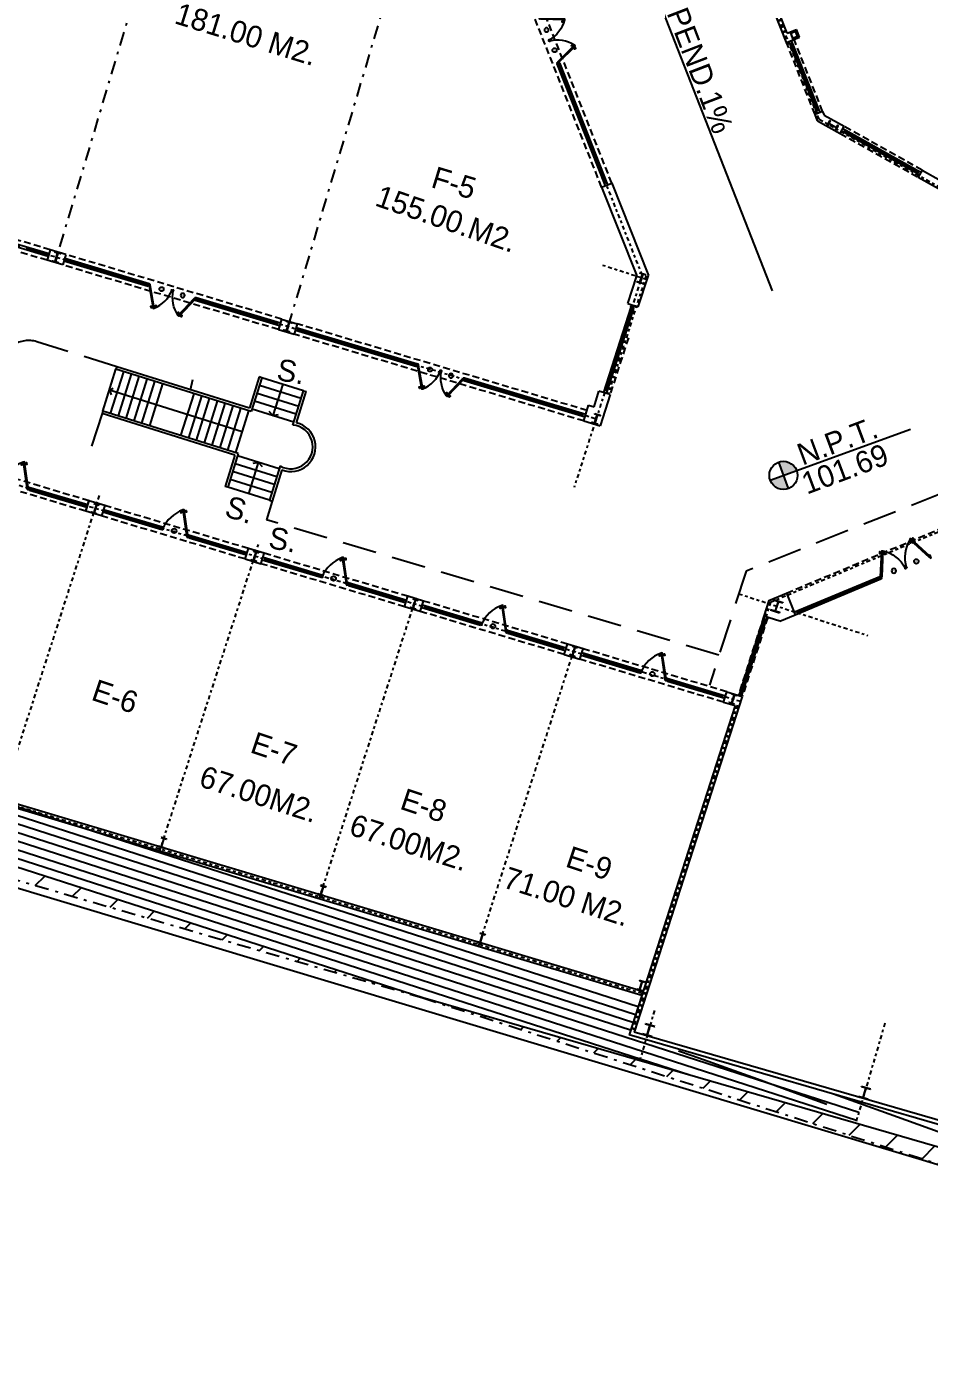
# Model space of a CAD drawing. Header units: millimetres. Extents: x 99 to 472, y 49 to 338.
# Drawn here: x 304.44 to 337.52, y 103.58 to 152.29 of the extents above; entities that cross this region are included whole.
import ezdxf
from ezdxf.enums import TextEntityAlignment as Align

# ---------------------------------------------------------------- set-up
doc = ezdxf.new("R2010")
doc.units = ezdxf.units.MM
for name, pattern in [('DASHDOT', [1, 0.5, -0.25, 0, -0.25]), ('HIDDEN', [0.375, 0.25, -0.125]), ('SOLID', [0])]:
    doc.linetypes.add(name, pattern=pattern)
for name, color, linetype in [('AUX2', 6, 'Continuous'), ('BANQUETA', 4, 'Continuous'), ('CALLES', 4, 'Continuous'), ('EJE', 8, 'DASHDOT'), ('EJES', 1, 'DASHDOT'), ('LOCALES', 5, 'Continuous'), ('MURO', 5, 'Continuous'), ('NIVELES', 32, 'Continuous'), ('PENDIENTES', 8, 'Continuous'), ('PO08119DOC', 3, 'Continuous'), ('POL08119FI', 5, 'Continuous'), ('POLIG', 41, 'Continuous'), ('PUERTA', 4, 'Continuous'), ('PUNTOS_CON', 10, 'SOLID'), ('RAMPA', 8, 'Continuous'), ('TEXTOS_Y_COTAS', 7, 'Continuous')]:
    doc.layers.add(name, color=color, linetype=linetype)
doc.styles.add('H1', font='hand.shx', dxfattribs={"height": 0.15})

# ---------------------------------------------------------------- blocks, each defined once
blk = doc.blocks.new('PUERTA90')
for p, q in [((0.037, 0.455), (0.011, 0.509)), ((0.049, 0.499), (0.067, 0.507)), ((0.087, 0.583), (0.051, 0.566)), ((0.053, 0.49), (0.071, 0.498)), ((0.14, 0.541), (0.121, 0.533)), ((0.144, 0.532), (0.126, 0.524)), ((0.182, 0.522), (0.156, 0.577)), ((0.434, -0.16), (0.397, -0.177)), ((0.45, -0.197), (0.397, -0.177)), ((0.414, -0.213), (0.434, -0.16))]:
    blk.add_line(p, q)
blk.add_lwpolyline([(0.051, 0.566, 0.210556), (-0.41, -0.237), (-0.395, -0.237), (-0.395, -0.252), (-0.41, -0.252)], format="xyb")
for points in [[(0.002, 0.505), (0.011, 0.509), (0.047, 0.503), (0.055, 0.485), (0.037, 0.455), (0.027, 0.45)], [(0.45, -0.197), (0.087, 0.583), (0.051, 0.566), (0.414, -0.213)], [(0.182, 0.522), (0.146, 0.528), (0.137, 0.546), (0.156, 0.577), (0.165, 0.581), (0.191, 0.526)]]:
    blk.add_lwpolyline(points, close=True)
for points in [[(0.051, 0.566), (0.104, 0.547), (0.068, 0.53), (0.087, 0.583)], [(0.087, 0.489), (0.073, 0.494), (0.065, 0.512), (0.07, 0.525)], [(0.123, 0.506), (0.128, 0.519), (0.119, 0.537), (0.106, 0.542)], [(0.45, -0.252), (0.435, -0.252), (0.435, -0.237), (0.45, -0.237)]]:
    blk.add_lwpolyline(points)
at = {"linetype": 'Continuous'}
for points in [[(-0.43, -0.262), (-0.43, -0.172), (-0.41, -0.172), (-0.41, -0.262)], [(0.47, -0.262), (0.47, -0.172), (0.45, -0.172), (0.45, -0.262)]]:
    blk.add_lwpolyline(points, close=True, dxfattribs=at)
at = {"layer": 'TEXTOS_Y_COTAS'}
blk.add_circle((-0.028, -0.182), 0.0765, dxfattribs=at)
at = {"layer": 'TEXTOS_Y_COTAS', "insert": (-0.083, -0.163), "char_height": 0.03, "width": 0.1975, "attachment_point": 1}
blk.add_mtext('\\fGraphite Light ATT|b0|i0|c162|p66;0.90', dxfattribs=at)

msp = doc.modelspace()

# ---------------------------------------------------------------- hatches: boundary and pattern name
at = {"layer": 'NIVELES'}
for points in [[(331.99828, 136.33544), (332.17423, 135.85037), (332.6593, 136.02632, 0.15795149), (332.46396, 136.27734, 0.24052554)], [(331.68916, 135.67442, 0.41421356), (332.35017, 135.3653), (332.17423, 135.85037)]]:
    msp.add_hatch(color=256, dxfattribs=at).paths.add_polyline_path(points)
at = {"layer": 'POLIG', "linetype": 'Continuous'}
h = msp.add_hatch(dxfattribs=at)
h.set_pattern_fill('ANSI31', color=256, scale=10, style=0)
h.set_pattern_definition([(45, (-501332.533, -3596353.2181), (-0.8838834765, 0.8838834765), [])])
h.paths.add_polyline_path([(318.96686, 116.71242), (359.73808, 103.58234), (360.42386, 104.69702)])

# ---------------------------------------------------------------- linework, layer by layer
at = {"color": 8, "linetype": 'DASHDOT', "ltscale": 0.3}
for p, q in [((333.48215, 148.8913), (328.43086, 161.65502)), ((333.48215, 148.8913), (338.13168, 146.28558)), ((327.00444, 143.17962), (325.69908, 146.47802)), ((306.34186, 143.59232, 169.76251), (305.24917, 143.91927, 167.6575)), ((327.17614, 143.01684), (325.49553, 143.55807)), ((327.00444, 143.17962), (324.50223, 135.40982)), ((327.14488, 143.16443), (325.74878, 138.82929)), ((325.27696, 137.92465), (313.72721, 141.3805)), ((330.60847, 127.56343, 221.14977), (300.83048, 136.47345, 163.78385)), ((303.47935, 123.83368), (307.13737, 135.19247)), ((332.3131, 131.46801), (341.04737, 135.12291)), ((327.00227, 116.87355, 220.42902), (272.85724, 133.07455, 116.12113)), ((309.32078, 122.08583), (312.9399, 133.32381)), ((330.5207, 131.51559), (335.26535, 129.98761)), ((315.16222, 120.33799), (318.74242, 131.45515)), ((331.70015, 131.21152), (330.59393, 127.77654)), ((331.70015, 131.21152), (332.3131, 131.46801)), ((321.00366, 118.59014), (324.54495, 129.58649)), ((330.48399, 127.43515), (326.63442, 115.48154)), ((327.44782, 116.25388), (326.93019, 114.48357)), ((335.8918, 115.7815), (334.83635, 112.17185))]:
    msp.add_line(p, q, dxfattribs=at)
at = {"color": 9, "linetype": 'HIDDEN'}
for p, q in [((325.51311, 146.40442), (321.10565, 157.54131)), ((325.88505, 146.55161), (321.47758, 157.6885)), ((333.33183, 149.06732), (332.2861, 151.70971)), ((333.61078, 149.17771), (332.56504, 151.82011)), ((337.26028, 147.03186), (334.40143, 148.63404)), ((334.25476, 148.37234), (337.11362, 146.77016)), ((305.3065, 144.11088, 167.6575), (297.40273, 146.47581, 152.43125)), ((305.19184, 143.72767, 167.6575), (297.28807, 146.09259, 152.43125)), ((313.7851, 141.57396, 183.99111), (305.88132, 143.93888, 168.76486)), ((313.67043, 141.19075, 183.99111), (305.76666, 143.55567, 168.76486)), ((324.97708, 138.22515, 205.55196), (314.35992, 141.40196, 185.09848)), ((324.86242, 137.84194, 205.55196), (314.24525, 141.01875, 185.09848)), ((326.49129, 140.89025, 206.68915), (325.82065, 138.80779, 206.68915)), ((306.73317, 134.91603, 175.04466), (301.46675, 136.49183, 164.89914)), ((306.61053, 134.53521, 175.04466), (301.3441, 136.111, 164.89914)), ((332.28415, 131.5372), (340.49358, 134.97248)), ((312.57461, 133.16819, 186.29792), (307.30812, 134.744, 176.15227)), ((312.45196, 132.78736, 186.28255), (307.18547, 134.36318, 176.1369)), ((318.41604, 131.42035, 197.55117), (313.14955, 132.99616, 187.40552)), ((318.2934, 131.03952, 197.5358), (313.02691, 132.61533, 187.39015)), ((324.25748, 129.6725, 208.80443), (318.99099, 131.24831, 198.65878)), ((324.13484, 129.29168, 208.78906), (318.86834, 130.86749, 198.64341)), ((331.45542, 130.69626), (330.52207, 127.79804)), ((331.59915, 130.65325), (330.6658, 127.75504)), ((329.97627, 127.54383, 220.04231), (324.70978, 129.11964, 209.89666)), ((330.09891, 127.92466, 220.05768), (324.83242, 129.50047, 209.91203))]:
    msp.add_line(p, q, dxfattribs=at)
at = {"color": 5, "linetype": 'Continuous', "ltscale": 0.3}
for p, q in [((332.2861, 151.70971), (331.20864, 154.43225)), ((332.314, 152.04683), (331.45851, 154.20849)), ((332.314, 152.04683), (332.65327, 152.1811)), ((332.76484, 151.89918), (332.65327, 152.1811)), ((332.2861, 151.70971), (332.76484, 151.89918)), ((333.61078, 149.17771), (333.33183, 149.06732)), ((333.42223, 148.83891), (333.33183, 149.06732)), ((333.61078, 149.17771), (333.66193, 149.04848)), ((333.66193, 149.04848), (334.40143, 148.63404)), ((333.42223, 148.83891), (334.25476, 148.37234)), ((334.25476, 148.37234), (334.40143, 148.63404)), ((337.26028, 147.03186), (337.11362, 146.77016)), ((337.11362, 146.77016), (338.16044, 146.18349)), ((337.26028, 147.03186), (337.95816, 146.64075)), ((325.51311, 146.40442), (326.79981, 143.15316)), ((325.88505, 146.55161), (327.22451, 143.16703)), ((326.47592, 142.14741), (326.79981, 143.15316)), ((326.85666, 142.0248), (327.22451, 143.16703)), ((326.47592, 142.14741), (326.85666, 142.0248)), ((325.23791, 138.35573), (325.40994, 138.93068)), ((325.82065, 138.80779, 206.73526), (325.40994, 138.93068, 205.94405)), ((325.82065, 138.80779, 206.73526), (325.45272, 137.66531, 206.68915)), ((324.86242, 137.84194), (325.03438, 138.41663)), ((325.03438, 138.41663), (325.23791, 138.35573)), ((324.86242, 137.84194, 205.55196), (325.45272, 137.66531, 206.68915)), ((306.61053, 134.53521), (306.72522, 134.9185)), ((306.61053, 134.53521), (306.72522, 134.9185)), ((306.61053, 134.53521), (306.73317, 134.91603)), ((307.30812, 134.744), (306.72519, 134.91842)), ((307.18547, 134.36318), (306.61053, 134.53521)), ((307.30812, 134.744, 176.15227), (307.18547, 134.36318, 176.1369)), ((326.98077, 116.8017, 220.42902), (272.78835, 133.01688, 116.02984)), ((327.02377, 116.94541, 220.42902), (272.87874, 133.1464, 116.12113)), ((312.45196, 132.78736), (312.57461, 133.16819)), ((313.14955, 132.99616, 187.40552), (312.57461, 133.16819, 186.29792)), ((313.02311, 132.60352), (313.14572, 132.98427)), ((312.45196, 132.78736, 186.28255), (313.02691, 132.61533, 187.39015)), ((331.63934, 131.26738), (332.28415, 131.5372)), ((332.28415, 131.5372), (332.59935, 130.74405)), ((318.2934, 131.03952), (318.41604, 131.42035)), ((318.86834, 130.86749, 198.64341), (318.2934, 131.03952)), ((318.99099, 131.24831, 198.65878), (318.41604, 131.42035)), ((318.86834, 130.86749), (318.99099, 131.24831)), ((331.63934, 131.26738), (331.45542, 130.69626)), ((332.03732, 130.50886), (331.45542, 130.69626)), ((332.03732, 130.50886), (332.59935, 130.74405)), ((324.13484, 129.29168), (324.25748, 129.6725)), ((324.83242, 129.50047), (324.25748, 129.6725)), ((324.13484, 129.29168, 208.78906), (324.70978, 129.11964)), ((324.70978, 129.11964), (324.83242, 129.50047)), ((330.6658, 127.75504), (326.70581, 115.45855)), ((329.97627, 127.54383), (330.09891, 127.92466)), ((330.09891, 127.92466, 220.05768), (330.6658, 127.75504)), ((330.39942, 127.41722), (326.51567, 115.35748)), ((329.97627, 127.54383, 220.04231), (330.39942, 127.41722))]:
    msp.add_line(p, q, dxfattribs=at)
at = {"color": 32}
for p, q in [((331.68916, 135.67442), (336.82538, 137.53746)), ((331.99828, 136.33544), (332.35017, 135.3653))]:
    msp.add_line(p, q, dxfattribs=at)
at = {"color": 4, "linetype": 'Continuous', "ltscale": 0.3}
for p, q in [((304.52955, 135.42411), (306.68365, 134.77957)), ((304.54879, 135.31395), (304.57746, 135.40977)), ((304.54879, 135.31395), (306.65497, 134.68375)), ((304.55452, 135.33311), (305.5597, 135.03235)), ((304.56312, 135.36186), (305.56831, 135.0611)), ((304.57172, 135.39061), (305.57691, 135.08984)), ((305.60761, 135.01801), (306.56489, 134.73158)), ((305.61622, 135.04676), (306.57349, 134.76033)), ((305.62482, 135.07551), (306.58209, 134.78908)), ((306.55915, 134.71242), (306.58782, 134.80824)), ((307.23299, 134.51071), (309.392, 133.8647)), ((307.26365, 134.60594), (309.42067, 133.96052)), ((307.3337, 134.48058), (307.36237, 134.5764)), ((307.33943, 134.49974), (308.29671, 134.21331)), ((308.30532, 134.24205), (307.34803, 134.52849)), ((307.35663, 134.55723), (308.31392, 134.2708)), ((308.34463, 134.19897), (309.34982, 133.8982)), ((309.35842, 133.92695), (308.35323, 134.22772)), ((308.36183, 134.25647), (309.36702, 133.9557)), ((309.34409, 133.87904), (309.37276, 133.97486)), ((309.392, 133.8647), (309.42067, 133.96052)), ((310.37891, 133.67381), (312.53014, 133.03012)), ((310.39815, 133.56365), (310.42682, 133.65947)), ((310.39815, 133.56365), (312.49948, 132.9349)), ((310.40389, 133.58281), (311.40908, 133.28204)), ((310.41249, 133.61156), (311.41768, 133.31079)), ((310.42109, 133.6403), (311.42628, 133.33954)), ((311.40335, 133.26288), (311.43202, 133.3587)), ((311.47993, 133.34436), (311.45126, 133.24854)), ((311.45699, 133.2677), (312.41427, 132.98127)), ((311.46559, 133.29645), (312.42288, 133.01002)), ((311.4742, 133.3252), (312.43148, 133.03877)), ((312.40854, 132.96211), (312.43721, 133.05793)), ((313.07931, 132.7614), (315.23343, 132.11686)), ((313.10798, 132.85723), (315.26211, 132.21268)), ((313.16961, 132.73223, 187.39015), (313.20027, 132.82742, 187.39015)), ((313.17638, 132.75324), (315.19126, 132.15036)), ((315.19986, 132.1791), (313.18558, 132.78181)), ((313.19478, 132.81038), (315.20846, 132.20785)), ((315.18552, 132.13119), (315.21419, 132.22702)), ((315.23343, 132.11686), (315.26211, 132.21268)), ((316.22035, 131.92596), (318.37447, 131.28141)), ((316.23959, 131.8158), (316.26826, 131.91163)), ((316.23959, 131.8158), (318.3458, 131.18559)), ((316.24532, 131.83497), (317.25052, 131.5342)), ((316.25392, 131.86371), (317.25912, 131.56294)), ((316.26252, 131.89246), (317.26772, 131.59169)), ((317.29843, 131.51986), (318.25571, 131.23343)), ((317.30703, 131.54861), (318.26431, 131.26217)), ((317.31563, 131.57736), (318.27291, 131.29092)), ((318.24998, 131.21426), (318.27865, 131.31009)), ((318.94942, 131.10938), (321.10354, 130.46484)), ((319.01657, 130.98489), (319.04524, 131.08071)), ((319.98819, 130.74637), (319.0309, 131.0328)), ((319.03951, 131.06155), (319.99679, 130.77511)), ((318.92074, 131.01356), (321.07487, 130.36901)), ((319.0223, 131.00405), (319.97958, 130.71762)), ((320.0275, 130.70328), (321.03269, 130.40251)), ((321.04129, 130.43126), (320.0361, 130.73203)), ((320.0447, 130.76078), (321.04989, 130.46001)), ((321.02696, 130.38335), (321.05563, 130.47917)), ((321.07487, 130.36901), (321.10354, 130.46484)), ((322.06178, 130.17812), (324.21301, 129.53444)), ((322.08102, 130.06796), (322.10969, 130.16378)), ((322.08102, 130.06796), (324.18235, 129.43921)), ((322.08676, 130.08712), (323.09195, 129.78635)), ((322.09536, 130.11587), (323.10055, 129.8151)), ((322.10396, 130.14462), (323.10915, 129.84385)), ((323.13986, 129.77202), (324.09715, 129.48558)), ((323.14846, 129.80076), (324.10575, 129.51433)), ((323.15707, 129.82951), (324.11435, 129.54308)), ((324.09141, 129.46642), (324.12008, 129.56224)), ((324.76221, 129.26925), (326.91497, 128.62046)), ((324.79107, 129.36501), (326.94383, 128.71622)), ((324.85798, 129.24039), (324.88684, 129.33615)), ((324.86375, 129.25954), (325.82042, 128.97122)), ((325.82908, 128.99995), (324.87241, 129.28827)), ((324.88106, 129.317), (325.83774, 129.02868)), ((325.86831, 128.95679), (326.87286, 128.65404)), ((326.88152, 128.68277), (325.87696, 128.98552)), ((325.88562, 129.01425), (326.89018, 128.7115)), ((326.86709, 128.63489), (326.89595, 128.73065)), ((326.91497, 128.62046), (326.94383, 128.71622)), ((327.90147, 128.42762), (330.05215, 127.77945)), ((327.92049, 128.31742), (327.94935, 128.41319)), ((327.92049, 128.31742), (330.02149, 127.68423)), ((327.92626, 128.33658), (328.93082, 128.03383)), ((327.93492, 128.3653), (328.93947, 128.06256)), ((327.94358, 128.39403), (328.94813, 128.09129)), ((328.9787, 128.0194), (329.93537, 127.73108)), ((328.98736, 128.04813), (329.94403, 127.75981)), ((328.99601, 128.07685), (329.95269, 127.78854)), ((329.95882, 127.80758), (329.92816, 127.71236))]:
    msp.add_line(p, q, dxfattribs=at)
at = {"color": 1, "linetype": 'Continuous', "ltscale": 0.3}
for p, q in [((306.81502, 134.51771, 175.02929), (306.81011, 134.50248, 175.02929)), ((306.81011, 134.50248, 175.02929), (307.00047, 134.44118, 175.02929)), ((306.81502, 134.51771, 175.02929), (307.00537, 134.45641, 175.02929)), ((307.00291, 134.79126, 175.02929), (306.90544, 134.48859, 175.02929)), ((306.91739, 134.8356, 175.02929), (306.91249, 134.82038, 175.02929)), ((306.91249, 134.82038, 175.02929), (307.10284, 134.75907, 175.02929)), ((307.01243, 134.78819, 175.02929), (306.91495, 134.48553, 175.02929)), ((306.91739, 134.8356, 175.02929), (307.10775, 134.7743, 175.02929)), ((307.00537, 134.45641, 175.02929), (307.00047, 134.44118, 175.02929)), ((307.10775, 134.7743, 175.02929), (307.10284, 134.75907, 175.02929)), ((312.84697, 133.04911), (312.7558, 132.74442)), ((312.76053, 133.09168), (312.75594, 133.07635)), ((312.75594, 133.07635), (312.94757, 133.01901)), ((312.76053, 133.09168), (312.95216, 133.03434)), ((312.85655, 133.04625), (312.76538, 132.74155)), ((312.95216, 133.03434), (312.94757, 133.01901)), ((312.66477, 132.77165), (312.66018, 132.75632)), ((312.66018, 132.75632), (312.85182, 132.69898)), ((312.66477, 132.77165), (312.8564, 132.71431)), ((312.8564, 132.71431), (312.85182, 132.69898)), ((318.50621, 131.02381), (318.50162, 131.00848)), ((318.50621, 131.02381), (318.69784, 130.96647)), ((318.6884, 131.30127), (318.59723, 130.99657)), ((318.60196, 131.34384), (318.59738, 131.3285)), ((318.59738, 131.3285), (318.78901, 131.27117)), ((318.60196, 131.34384), (318.7936, 131.2865)), ((318.69798, 131.2984), (318.60681, 130.99371)), ((318.7936, 131.2865), (318.78901, 131.27117)), ((331.82085, 131.30701), (331.81595, 131.29178)), ((331.81595, 131.29178), (332.1491, 131.18449)), ((331.82085, 131.30701), (332.154, 131.19972)), ((331.97776, 131.23967), (331.86495, 130.88938)), ((331.98728, 131.2366), (331.87447, 130.88631)), ((332.154, 131.19972), (332.1491, 131.18449)), ((318.50162, 131.00848), (318.69325, 130.95114)), ((318.69784, 130.96647), (318.69325, 130.95114)), ((331.70314, 130.94149), (331.69823, 130.92626)), ((331.69823, 130.92626), (332.03138, 130.81897)), ((331.70314, 130.94149), (332.03629, 130.8342)), ((332.03629, 130.8342), (332.03138, 130.81897)), ((324.53394, 129.56928), (324.43647, 129.26661)), ((324.44843, 129.61363), (324.44352, 129.5984)), ((324.44352, 129.5984), (324.63388, 129.5371)), ((324.54346, 129.56621), (324.44599, 129.26355)), ((324.44843, 129.61363), (324.63878, 129.55232)), ((324.34605, 129.29573), (324.34115, 129.2805)), ((324.34115, 129.2805), (324.5315, 129.2192)), ((324.34605, 129.29573), (324.53641, 129.23443)), ((324.53641, 129.23443), (324.5315, 129.2192)), ((324.63878, 129.55232), (324.63388, 129.5371)), ((330.37055, 127.82125), (330.27308, 127.51859)), ((330.28504, 127.8656), (330.28013, 127.85037)), ((330.28013, 127.85037), (330.47049, 127.78907)), ((330.38007, 127.81819), (330.2826, 127.51552)), ((330.28504, 127.8656), (330.47539, 127.8043)), ((330.47049, 127.78907), (330.47539, 127.8043)), ((330.18266, 127.54771), (330.17776, 127.53248)), ((330.17776, 127.53248), (330.36811, 127.47117)), ((330.18266, 127.54771), (330.37302, 127.4864)), ((330.36811, 127.47117), (330.37302, 127.4864)), ((309.2796, 122.28114), (309.2747, 122.26591)), ((309.2747, 122.26591), (309.46505, 122.20461)), ((309.2796, 122.28114), (309.46996, 122.21984)), ((309.46749, 122.55469), (309.37002, 122.25202)), ((309.38198, 122.59904), (309.37707, 122.58381)), ((309.37707, 122.58381), (309.56743, 122.5225)), ((309.47701, 122.55162), (309.37954, 122.24896)), ((309.38198, 122.59904), (309.57233, 122.53773)), ((309.57233, 122.53773), (309.56743, 122.5225)), ((309.46996, 122.21984), (309.46505, 122.20461)), ((315.30726, 120.80504), (315.20979, 120.50237)), ((315.22175, 120.84938), (315.21684, 120.83415)), ((315.21684, 120.83415), (315.4072, 120.77285)), ((315.31678, 120.80197), (315.21931, 120.4993)), ((315.22175, 120.84938), (315.4121, 120.78808)), ((315.4121, 120.78808), (315.4072, 120.77285)), ((315.11937, 120.53149), (315.11447, 120.51626)), ((315.11447, 120.51626), (315.30482, 120.45496)), ((315.11937, 120.53149), (315.30973, 120.47018)), ((315.30973, 120.47018), (315.30482, 120.45496)), ((321.14837, 119.0565), (321.0509, 118.75383)), ((321.06286, 119.10084), (321.05795, 119.08562)), ((321.05795, 119.08562), (321.24831, 119.02431)), ((321.15789, 119.05343), (321.06042, 118.75077)), ((321.06286, 119.10084), (321.25322, 119.03954)), ((321.25322, 119.03954), (321.24831, 119.02431)), ((320.96048, 118.78295), (320.95558, 118.76772)), ((320.95558, 118.76772), (321.14594, 118.70642)), ((320.96048, 118.78295), (321.15084, 118.72165)), ((321.15084, 118.72165), (321.14594, 118.70642)), ((326.80188, 117.04148), (326.79698, 117.02626)), ((326.79698, 117.02626), (326.98734, 116.96495)), ((326.80188, 117.04148), (326.99224, 116.98018)), ((326.98978, 117.31503), (326.8923, 117.01237)), ((326.90426, 117.35938), (326.89936, 117.34415)), ((326.89936, 117.34415), (327.08971, 117.28285)), ((326.99929, 117.31197), (326.90182, 117.0093)), ((326.90426, 117.35938), (327.09462, 117.29808)), ((326.99224, 116.98018), (326.98734, 116.96495)), ((327.09462, 117.29808), (327.08971, 117.28285)), ((327.11675, 115.749), (327.12121, 115.76437)), ((327.45292, 115.65157), (327.11675, 115.749)), ((327.45737, 115.66694), (327.12121, 115.76437)), ((327.17759, 115.34822), (327.28003, 115.70168)), ((327.1872, 115.34544), (327.28964, 115.69889)), ((327.45292, 115.65157), (327.45737, 115.66694)), ((327.00986, 115.38018), (327.01431, 115.39554)), ((327.34602, 115.28275), (327.00986, 115.38018)), ((327.35048, 115.29811), (327.01431, 115.39554)), ((327.34602, 115.28275), (327.35048, 115.29811)), ((334.92203, 113.08701), (334.92648, 113.10238)), ((335.25819, 112.98958), (334.92203, 113.08701)), ((335.26265, 113.00495), (334.92648, 113.10238)), ((335.02892, 113.45583), (335.03338, 113.4712)), ((335.36509, 113.3584), (335.02892, 113.45583)), ((335.36954, 113.37377), (335.03338, 113.4712)), ((335.08976, 113.05505), (335.19221, 113.40851)), ((335.09937, 113.05227), (335.20181, 113.40573)), ((335.25819, 112.98958), (335.26265, 113.00495)), ((335.36509, 113.3584), (335.36954, 113.37377))]:
    msp.add_line(p, q, dxfattribs=at)
at = {"color": 3}
for points in [[(332.69811, 151.92654), (332.62518, 152.1162), (332.43552, 152.04327), (332.50845, 151.85361)], [(332.68991, 151.93019), (332.62153, 152.108), (332.44373, 152.03963), (332.5121, 151.86182)], [(334.17946, 148.66833), (334.08012, 148.49108), (334.06489, 148.49962), (334.11223, 148.58409), (333.83528, 148.7393), (333.78794, 148.65483), (333.77271, 148.66337), (333.87204, 148.84062), (333.88727, 148.83208), (333.83994, 148.74761), (334.11689, 148.5924), (334.16423, 148.67687)], [(326.9205, 143.26919), (327.11491, 143.21007), (327.10983, 143.19337), (327.01718, 143.22154), (326.92481, 142.91777), (327.01746, 142.8896), (327.01238, 142.87289), (326.81797, 142.93201), (326.82305, 142.94871), (326.9157, 142.92054), (327.00806, 143.22431), (326.91542, 143.25248)], [(325.26611, 138.11326), (325.45953, 138.05097), (325.45418, 138.03435), (325.362, 138.06404), (325.26468, 137.76182), (325.35685, 137.73214), (325.3515, 137.71552), (325.15808, 137.77781), (325.16343, 137.79443), (325.25561, 137.76474), (325.35294, 138.06696), (325.26076, 138.09664)]]:
    msp.add_lwpolyline(points, close=True, dxfattribs=at)
for points, elevation in [([(305.4905, 144.0337), (305.68517, 143.97545), (305.68017, 143.95872), (305.58739, 143.98648), (305.49638, 143.68231), (305.58915, 143.65455), (305.58415, 143.63782), (305.38948, 143.69607), (305.39448, 143.7128), (305.48726, 143.68504), (305.57827, 143.98921), (305.4855, 144.01697)], 168.21118), ([(313.9736, 141.50076), (314.16702, 141.43847), (314.16167, 141.42185), (314.06949, 141.45153), (313.97216, 141.14932), (314.06434, 141.11963), (314.05899, 141.10301), (313.86557, 141.1653), (313.87092, 141.18192), (313.9631, 141.15224), (314.06042, 141.45445), (313.96825, 141.48414)], 206.37533)]:
    msp.add_lwpolyline(points, close=True, dxfattribs=dict(at, elevation=elevation))
at = {"color": 32}
msp.add_circle((332.17423, 135.85037), 0.51599, dxfattribs=at)
at = {"layer": 'BANQUETA'}
for p, q in [((333.42482, 149.10411), (332.37908, 151.74651)), ((332.41588, 151.65353), (332.50886, 151.69033)), ((332.66371, 151.08165), (332.43447, 151.66089)), ((332.6916, 151.09269), (332.46237, 151.67193)), ((333.5178, 149.14091), (332.47206, 151.78331)), ((332.7195, 151.10373), (332.49026, 151.68297)), ((332.64511, 151.07429), (332.7381, 151.11109)), ((332.66351, 151.0278), (332.7565, 151.0646)), ((332.91134, 150.45592), (332.68211, 151.03516)), ((332.93924, 150.46696), (332.71, 151.0462)), ((332.96713, 150.478), (332.7379, 151.05724)), ((323.98133, 150.95435), (323.88834, 150.91756)), ((325.65259, 146.45962), (323.88834, 150.91756)), ((323.99972, 150.90786), (323.90674, 150.87106)), ((324.3434, 149.82205), (323.92534, 150.87842)), ((324.3713, 149.83309), (323.95323, 150.88946)), ((324.39919, 149.84413), (323.98113, 150.9005)), ((325.74557, 146.49642), (323.98133, 150.95435)), ((332.98573, 150.48536), (332.89275, 150.44856)), ((333.00413, 150.43887), (332.91115, 150.40207)), ((333.15898, 149.83019), (332.92974, 150.40943)), ((333.18687, 149.84123), (332.95764, 150.42047)), ((333.21477, 149.85227), (332.98553, 150.43151)), ((324.3248, 149.81469), (324.41779, 149.85149)), ((324.3432, 149.7682), (324.43619, 149.805)), ((324.77986, 148.71919), (324.3618, 149.77556)), ((324.80776, 148.73023), (324.38969, 149.7866)), ((324.83565, 148.74127), (324.41759, 149.79764)), ((333.14038, 149.82283), (333.23337, 149.85963)), ((333.15878, 149.77634), (333.25177, 149.81314)), ((333.40662, 149.20446), (333.17738, 149.7837)), ((333.43451, 149.2155), (333.20527, 149.79474)), ((333.46241, 149.22654), (333.23317, 149.80578)), ((333.481, 149.2339), (333.38802, 149.1971)), ((324.76127, 148.71183), (324.85425, 148.74863)), ((324.77967, 148.66534), (324.87265, 148.70214)), ((325.20712, 147.63958), (324.79826, 148.6727)), ((325.23502, 147.65062), (324.82616, 148.68374)), ((325.26291, 147.66166), (324.85405, 148.69478)), ((337.16251, 146.85739), (334.30365, 148.45957)), ((337.2114, 146.94463), (334.35254, 148.54681)), ((334.39089, 148.41068), (334.43977, 148.49792)), ((335.03905, 148.07036), (334.40066, 148.42813)), ((335.05371, 148.09653), (334.41533, 148.4543)), ((335.06838, 148.1227), (334.43, 148.48047)), ((335.02927, 148.05292), (335.07816, 148.14015)), ((335.07289, 148.02847), (335.12178, 148.11571)), ((335.73571, 147.71432), (335.09733, 148.07209)), ((335.75038, 147.74049), (335.112, 148.09826)), ((325.18853, 147.63222), (325.28151, 147.66902)), ((325.20693, 147.58573), (325.29991, 147.62252)), ((325.63439, 146.55996), (325.22552, 147.59308)), ((325.66228, 146.571), (325.25342, 147.60412)), ((325.69018, 146.58204), (325.28131, 147.61516)), ((335.72105, 147.68815), (335.08266, 148.04592)), ((335.71127, 147.6707), (335.76016, 147.75794)), ((335.75489, 147.64626), (335.80378, 147.73349)), ((336.40305, 147.30594), (335.76467, 147.66371)), ((336.41772, 147.33211), (335.77933, 147.68988)), ((336.43238, 147.35828), (335.794, 147.71605)), ((336.39327, 147.28849), (336.44216, 147.37573)), ((336.43689, 147.26405), (336.48578, 147.35128)), ((337.08505, 146.92373), (336.44667, 147.28149)), ((337.09972, 146.9499), (336.46133, 147.30766)), ((337.11438, 146.97607), (336.476, 147.33384)), ((337.12416, 146.99351), (337.07527, 146.90628)), ((325.61579, 146.5526), (325.70877, 146.5894)), ((302.14676, 144.80113, 206.37533), (305.23642, 143.87666, 206.37533)), ((302.17543, 144.89693, 206.37533), (305.26509, 143.97246, 206.37533)), ((304.45203, 144.11136, 206.37533), (304.4807, 144.20716, 206.37533)), ((304.47496, 144.188, 206.37533), (305.16355, 143.98197, 206.37533)), ((304.45776, 144.13052, 206.37533), (305.14635, 143.92449, 206.37533)), ((304.46636, 144.15926, 206.37533), (305.15495, 143.95323, 206.37533)), ((305.16928, 144.00113, 206.37533), (305.14062, 143.90533, 206.37533)), ((305.81124, 143.70467, 206.37533), (308.9009, 142.78019, 206.37533)), ((305.81697, 143.72383, 206.37533), (306.54149, 143.50704, 206.37533)), ((305.82557, 143.75257, 206.37533), (306.55009, 143.53578, 206.37533)), ((305.83417, 143.78131, 206.37533), (306.55869, 143.56452, 206.37533)), ((305.83991, 143.80047, 206.37533), (308.92956, 142.876, 206.37533)), ((306.56442, 143.58368, 206.37533), (306.53575, 143.48788, 206.37533)), ((306.61232, 143.56935, 206.37533), (306.58366, 143.47355, 206.37533)), ((306.58939, 143.49271, 206.37533), (307.3139, 143.27592, 206.37533)), ((306.59799, 143.52145, 206.37533), (307.3225, 143.30466, 206.37533)), ((306.60659, 143.55019, 206.37533), (307.3311, 143.33341, 206.37533)), ((307.30817, 143.25676, 206.37533), (307.33683, 143.35257, 206.37533)), ((307.35607, 143.24243, 206.37533), (307.38474, 143.33823, 206.37533)), ((307.35607, 143.24243, 206.37533), (307.38474, 143.33823, 206.37533)), ((307.3618, 143.26159, 206.37533), (308.07194, 143.04911, 206.37533)), ((307.3704, 143.29033, 206.37533), (308.08054, 143.07785, 206.37533)), ((307.379, 143.31907, 206.37533), (308.08914, 143.10659, 206.37533)), ((308.09488, 143.12575, 206.37533), (308.06621, 143.02995, 206.37533)), ((308.14278, 143.11142, 206.37533), (308.11411, 143.01561, 206.37533)), ((308.11985, 143.03477, 206.37533), (308.85873, 142.81369, 206.37533)), ((308.12845, 143.06351, 206.37533), (308.86733, 142.84243, 206.37533)), ((308.13705, 143.09225, 206.37533), (308.87593, 142.87117, 206.37533)), ((308.88166, 142.89033, 206.37533), (308.853, 142.79453, 206.37533)), ((308.92956, 142.876, 206.37533), (308.9009, 142.78019, 206.37533)), ((310.65402, 142.36001, 206.37533), (310.62536, 142.26421, 206.37533)), ((310.62536, 142.26421, 206.37533), (313.71501, 141.33974, 206.37533)), ((310.65402, 142.36001, 206.37533), (313.74368, 141.43554, 206.37533)), ((310.70192, 142.34568, 206.37533), (310.67326, 142.24988, 206.37533)), ((310.67899, 142.26904, 206.37533), (312.15197, 141.8283, 206.37533)), ((310.68759, 142.29778, 206.37533), (312.16057, 141.85704, 206.37533)), ((310.69619, 142.32652, 206.37533), (312.16917, 141.88578, 206.37533)), ((312.1749, 141.90495, 206.37533), (312.14623, 141.80914, 206.37533)), ((312.2228, 141.89061, 206.37533), (312.19414, 141.79481, 206.37533)), ((312.19987, 141.81397, 206.37533), (312.93636, 141.5936, 206.37533)), ((312.20847, 141.84271, 206.37533), (312.94496, 141.62234, 206.37533)), ((312.21707, 141.87145, 206.37533), (312.95356, 141.65108, 206.37533)), ((326.58805, 142.00624), (325.58109, 138.87947)), ((326.68323, 141.97559), (325.67691, 138.8508)), ((326.60708, 142.00011), (326.26893, 140.95008)), ((326.63564, 141.99092), (326.29748, 140.94089)), ((326.66419, 141.98172), (326.32604, 140.93169)), ((326.58805, 142.00624), (326.6187, 142.10143)), ((326.58805, 142.00624), (326.68323, 141.97559)), ((326.68323, 141.97559), (326.71388, 142.07078)), ((312.93062, 141.57444, 206.37533), (312.95929, 141.67024, 206.37533)), ((312.97853, 141.56011, 206.37533), (313.00719, 141.65591, 206.37533)), ((312.98426, 141.57927, 206.37533), (313.62494, 141.38757, 206.37533)), ((312.99286, 141.60801, 206.37533), (313.63354, 141.41631, 206.37533)), ((313.00146, 141.63675, 206.37533), (313.64214, 141.44505, 206.37533)), ((313.64788, 141.46421, 206.37533), (313.61921, 141.36841, 206.37533)), ((314.3185, 141.26355, 206.37533), (318.76473, 139.93317, 206.37533)), ((314.28983, 141.16775, 206.37533), (318.73607, 139.83737, 206.37533)), ((314.4143, 141.23488, 206.37533), (314.38564, 141.13908, 206.37533)), ((314.39137, 141.15824, 206.37533), (315.30757, 140.8841, 206.37533)), ((314.39997, 141.18698, 206.37533), (315.31617, 140.91284, 206.37533)), ((314.40857, 141.21572, 206.37533), (315.32477, 140.94158, 206.37533)), ((315.30184, 140.86494, 206.37533), (315.3305, 140.96074, 206.37533)), ((315.34974, 140.85061, 206.37533), (315.3784, 140.94641, 206.37533)), ((315.35547, 140.86977, 206.37533), (316.27167, 140.59563, 206.37533)), ((315.36407, 140.89851, 206.37533), (316.28027, 140.62437, 206.37533)), ((315.37267, 140.92725, 206.37533), (316.28887, 140.65311, 206.37533)), ((326.2536, 140.90249), (325.91544, 139.85246)), ((326.28216, 140.89329), (325.944, 139.84326)), ((326.31071, 140.8841), (325.97256, 139.83407)), ((326.34508, 140.92556), (326.23456, 140.90862)), ((326.32975, 140.87797), (326.23456, 140.90862)), ((326.24989, 140.95621), (326.32975, 140.87797)), ((326.34508, 140.92556), (326.24989, 140.95621)), ((316.2946, 140.67227, 206.37533), (316.26593, 140.57647, 206.37533)), ((316.3425, 140.65794, 206.37533), (316.31384, 140.56213, 206.37533)), ((316.31957, 140.58129, 206.37533), (317.22554, 140.31021, 206.37533)), ((316.32817, 140.61004, 206.37533), (317.23414, 140.33895, 206.37533)), ((316.33677, 140.63878, 206.37533), (317.24274, 140.3677, 206.37533)), ((317.21981, 140.29105, 206.37533), (317.24848, 140.38686, 206.37533)), ((317.26771, 140.27672, 206.37533), (317.29638, 140.37252, 206.37533)), ((317.27344, 140.29588, 206.37533), (318.19457, 140.02027, 206.37533)), ((317.28204, 140.32462, 206.37533), (318.20317, 140.04901, 206.37533)), ((317.29064, 140.35336, 206.37533), (318.21177, 140.07775, 206.37533)), ((318.2175, 140.09691, 206.37533), (318.18883, 140.00111, 206.37533)), ((318.2654, 140.08258, 206.37533), (318.23673, 139.98677, 206.37533)), ((318.24247, 140.00593, 206.37533), (318.6939, 139.87086, 206.37533)), ((318.25107, 140.03468, 206.37533), (318.7025, 139.8996, 206.37533)), ((318.25967, 140.06342, 206.37533), (318.7111, 139.92834, 206.37533)), ((318.68816, 139.8517, 185.09848), (318.71683, 139.9475, 185.09848)), ((318.73607, 139.83737, 185.09848), (318.76473, 139.93317, 185.09848)), ((325.90012, 139.80486), (325.63091, 138.96894)), ((325.92867, 139.79567), (325.65966, 138.96034)), ((325.95723, 139.78647), (325.68841, 138.95174)), ((325.97627, 139.78034), (325.88108, 139.811)), ((325.99159, 139.82793), (325.89641, 139.85859)), ((320.46052, 139.32138, 185.09848), (320.48919, 139.41719, 185.09848)), ((320.46052, 139.32138, 206.37533), (324.907, 137.99093, 206.37533)), ((320.48919, 139.41719, 206.37533), (324.93567, 138.08673, 206.37533)), ((320.50843, 139.30705, 185.09848), (320.53709, 139.40285, 185.09848)), ((320.51416, 139.32621, 206.37533), (321.93259, 138.9018, 206.37533)), ((320.52276, 139.35495, 206.37533), (321.94119, 138.93054, 206.37533)), ((320.53136, 139.38369, 206.37533), (321.94979, 138.95928, 206.37533)), ((321.92685, 138.88264, 206.37533), (321.95552, 138.97844, 206.37533)), ((321.97476, 138.8683, 206.37533), (322.00342, 138.96411, 206.37533)), ((321.98049, 138.88746, 206.37533), (322.91, 138.60934, 206.37533)), ((321.98909, 138.9162, 206.37533), (322.9186, 138.63808, 206.37533)), ((321.99769, 138.94495, 206.37533), (322.9272, 138.66682, 206.37533)), ((325.70757, 138.946, 206.4622), (325.61175, 138.97467, 206.2776)), ((322.90427, 138.59018, 206.37533), (322.93293, 138.68598, 206.37533)), ((322.95217, 138.57585, 206.37533), (322.98084, 138.67165, 206.37533)), ((322.9579, 138.59501, 206.37533), (323.86347, 138.32405, 206.37533)), ((322.9665, 138.62375, 206.37533), (323.87207, 138.35279, 206.37533)), ((322.9751, 138.65249, 206.37533), (323.88067, 138.38153, 206.37533)), ((323.85773, 138.30489, 206.37533), (323.8864, 138.40069, 206.37533)), ((323.90563, 138.29055, 206.37533), (323.9343, 138.38636, 206.37533)), ((323.91997, 138.33846, 206.37533), (324.82553, 138.0675, 206.37533)), ((323.92857, 138.3672, 206.37533), (324.83413, 138.09624, 206.37533)), ((323.91137, 138.30972, 206.37533), (324.81693, 138.03876, 206.37533)), ((324.8112, 138.0196), (324.83986, 138.1154)), ((304.54879, 135.31395), (304.50088, 135.32829)), ((305.58264, 135.10901), (305.55397, 135.01318)), ((305.63055, 135.09467), (305.60188, 134.99885)), ((310.39815, 133.56365), (310.35024, 133.57798)), ((332.56075, 130.8363), (335.70396, 132.15159)), ((332.59935, 130.74405), (335.74256, 132.05934)), ((334.93741, 131.80914), (335.66555, 132.11384)), ((334.94899, 131.78147), (335.67713, 132.08616)), ((334.96057, 131.75379), (335.68871, 132.05849)), ((335.65783, 132.13229), (335.69643, 132.04004)), ((335.74256, 132.05934), (335.70396, 132.15159)), ((316.23959, 131.8158), (316.19167, 131.83014)), ((317.24478, 131.51503), (317.27345, 131.61086)), ((317.29269, 131.5007), (317.32136, 131.59652)), ((334.19402, 131.41134), (334.15542, 131.50359)), ((334.16314, 131.48514), (334.89128, 131.78984)), ((334.17472, 131.45747), (334.90286, 131.76216)), ((334.1863, 131.42979), (334.91444, 131.73449)), ((334.92216, 131.71604), (334.88356, 131.80829)), ((334.96829, 131.73534), (334.92969, 131.82759)), ((332.66207, 130.85701), (333.36648, 131.15178)), ((332.67315, 130.82913), (333.37806, 131.1241)), ((332.68423, 130.80125), (333.38964, 131.09643)), ((333.39736, 131.07798), (333.35876, 131.17023)), ((333.44348, 131.09728), (333.40488, 131.18953)), ((333.4126, 131.17108), (334.11701, 131.46584)), ((333.42418, 131.1434), (334.12859, 131.43817)), ((333.43576, 131.11573), (334.14017, 131.41049)), ((334.14789, 131.39204), (334.10929, 131.48429)), ((319.97385, 130.69845), (320.00252, 130.79428)), ((320.02176, 130.68412), (320.05043, 130.77994)), ((330.54602, 127.79088), (331.47921, 130.6886)), ((330.64185, 127.7622), (331.5744, 130.65794)), ((330.906, 128.84343), (331.4676, 130.58728)), ((330.93456, 128.83424), (331.49615, 130.57809)), ((330.96311, 128.82504), (331.52471, 130.56889)), ((331.54375, 130.56276), (331.44856, 130.59341)), ((332.65468, 130.8756), (332.69228, 130.78098)), ((322.08102, 130.06796), (322.03311, 130.08229)), ((323.08622, 129.76719), (323.11489, 129.86301)), ((323.13413, 129.75285), (323.1628, 129.84868)), ((325.81465, 128.95207), (325.84351, 129.04783)), ((325.86253, 128.93764), (325.89139, 129.0334)), ((330.56519, 127.78514), (330.89068, 128.79584)), ((330.62268, 127.76794), (330.94779, 128.77745)), ((330.80212, 128.42299), (330.91923, 128.78664)), ((330.83067, 128.41379), (330.94779, 128.77745)), ((330.96682, 128.77132), (330.87164, 128.80197)), ((330.98215, 128.81891), (330.88697, 128.84956)), ((327.92049, 128.31742), (327.87261, 128.33185)), ((328.92504, 128.01467), (328.9539, 128.11044)), ((328.97293, 128.00024), (329.00179, 128.09601))]:
    msp.add_line(p, q, dxfattribs=at)
at = {"layer": 'CALLES', "color": 6}
for p, q in [((307.74323, 139.82982), (307.71342, 139.73437)), ((312.61133, 138.30943), (307.74323, 139.82982)), ((312.67697, 138.18417), (307.71342, 139.73437)), ((312.96907, 139.45487), (312.61133, 138.30943)), ((313.06452, 139.42505), (312.67697, 138.18417)), ((313.06452, 139.42505), (312.96907, 139.45487)), ((314.1997, 137.69271), (314.59177, 138.94807)), ((314.32948, 137.77282), (314.68722, 138.91826)), ((314.59177, 138.94807), (314.68722, 138.91826)), ((307.23643, 138.20712), (307.20662, 138.11167)), ((312.07472, 136.59128), (307.20662, 138.11167)), ((312.19999, 136.65692), (307.23643, 138.20712)), ((312.07472, 136.59128), (311.71698, 135.44584)), ((312.19999, 136.65692), (311.81244, 135.41603)), ((313.73175, 136.1944), (313.33968, 134.93904)), ((313.79288, 136.05467), (313.43514, 134.90923)), ((311.81244, 135.41603), (311.71698, 135.44584)), ((313.33968, 134.93904), (313.43514, 134.90923))]:
    msp.add_line(p, q, dxfattribs=at)
for radius, start, end in [(0.80254, 240.601227, 84.709844), (0.90254, 248.360022, 76.951049)]:
    msp.add_arc((314.12571, 136.89359), radius, start, end, dxfattribs=at)
at = {"layer": 'EJE', "color": 8, "linetype": 'DASHDOT'}
for p, q in [((311.47198, 163.66985, 206.37533), (305.47925, 143.64167, 206.37533)), ((319.83591, 160.74972, 206.37533), (313.95784, 141.10475, 206.37533)), ((305.24917, 143.91927, 167.6575), (280.03921, 151.46247, 119.09168))]:
    msp.add_line(p, q, dxfattribs=at)
at = {"layer": 'EJES'}
for p, q in [((270.95744, 130.62689), (318.96686, 116.71242)), ((270.95744, 130.62689), (318.96686, 116.71242)), ((318.96686, 116.71242), (341.32343, 109.51264)), ((318.96686, 116.71242), (341.32343, 109.51264))]:
    msp.add_line(p, q, dxfattribs=at)
at = {"layer": 'LOCALES', "color": 8, "linetype": 'HIDDEN', "ltscale": 5}
for p, q in [((307.74323, 139.82982), (304.81331, 140.74488)), ((307.20662, 138.11167), (306.73994, 136.66254)), ((339.76548, 135.90536), (330.80419, 132.34409)), ((313.43514, 134.90923), (313.23028, 134.22457)), ((329.81197, 129.26308, 218.84223), (313.23028, 134.22457, 186.89835)), ((330.80419, 132.34409), (329.46064, 128.17213))]:
    msp.add_line(p, q, dxfattribs=at)
msp.add_arc((304.51519, 139.79035), 1, 72.655535, 174.529946, dxfattribs=at)
at = {"layer": 'MURO', "color": 5, "linetype": 'Continuous'}
for p, q in [((325.51311, 146.40442), (325.88505, 146.55161)), ((305.3065, 144.11088, 206.37533), (305.19184, 143.72767, 206.37533)), ((305.76666, 143.55567, 168.76486), (305.19184, 143.72767, 167.6575)), ((305.88132, 143.93888, 168.76486), (305.3065, 144.11088, 167.6575)), ((305.4905, 144.0337, 168.21118), (305.68517, 143.97545, 168.21118)), ((305.88132, 143.93888, 206.37533), (305.76666, 143.55567, 206.37533)), ((313.7851, 141.57396, 206.37533), (313.67043, 141.19075, 206.37533)), ((313.7851, 141.57396, 183.99111), (314.35992, 141.40196, 183.99111)), ((314.35992, 141.40196, 206.37533), (314.24525, 141.01875, 206.37533)), ((313.67043, 141.19075, 206.37533), (314.24525, 141.01875, 206.37533))]:
    msp.add_line(p, q, dxfattribs=at)
at = {"layer": 'NIVELES', "color": 8}
msp.add_line((326.70885, 155.53488), (331.75858, 142.60771), dxfattribs=at)
at = {"layer": 'PENDIENTES'}
msp.add_line((310.44281, 138.98828), (310.53248, 139.3638), dxfattribs=at)
at = {"layer": 'PO08119DOC', "linetype": 'Continuous'}
msp.add_line((270.65295, 130.79478), (341.00328, 109.6515), dxfattribs=at)
at = {"layer": 'POL08119FI', "linetype": 'Continuous'}
for p, q in [((318.96686, 116.71242), (271.90487, 131.8684)), ((341.19804, 110.2692), (318.96686, 116.71242)), ((341.46249, 111.18165), (326.70581, 115.45855)), ((341.42074, 111.03758), (326.51567, 115.35748))]:
    msp.add_line(p, q, dxfattribs=at)
at = {"layer": 'POLIG', "linetype": 'Continuous'}
for p, q in [((304.75933, 120.83016), (305.10553, 121.17636)), ((306.12987, 120.43294), (306.44268, 120.74574)), ((307.50042, 120.03571), (307.77983, 120.31512)), ((308.87096, 119.63849), (309.11697, 119.8845)), ((310.24151, 119.24127), (310.45412, 119.45389)), ((311.61205, 118.84405), (311.79127, 119.02327)), ((312.98259, 118.44682), (313.12842, 118.59265)), ((314.35314, 118.0496), (314.46556, 118.16203)), ((315.72368, 117.65238), (315.80271, 117.73141)), ((317.09423, 117.25516), (317.13986, 117.30079)), ((318.46477, 116.85794), (318.47701, 116.87017))]:
    msp.add_line(p, q, dxfattribs=at)
at = {"layer": 'PUERTA'}
for p, q in [((307.23643, 138.20712), (307.71342, 139.73437)), ((307.52279, 138.11769), (307.99977, 139.64493)), ((307.80915, 138.02825), (308.28613, 139.5555)), ((308.09551, 137.93882), (308.57249, 139.46606)), ((308.38187, 137.84938), (308.85885, 139.37663)), ((314.59177, 138.94807), (313.06452, 139.42505)), ((307.47492, 138.97074), (307.61161, 139.04284)), ((312.34303, 137.45035), (307.47492, 138.97074)), ((307.47492, 138.97074), (307.5399, 138.80066)), ((308.66823, 137.75995), (309.14521, 139.28719)), ((308.95458, 137.67051), (309.43157, 139.19776)), ((310.10002, 137.31277), (310.57701, 138.84002)), ((314.4129, 138.37535), (312.88565, 138.85234)), ((314.50233, 138.66171), (312.97509, 139.1387)), ((313.82815, 139.18656), (313.47041, 138.04113)), ((310.38638, 137.22334), (310.86336, 138.75059)), ((310.67274, 137.1339), (311.14972, 138.66115)), ((310.9591, 137.04447), (311.43608, 138.57172)), ((311.24546, 136.95503), (311.72244, 138.48228)), ((311.53181, 136.8656), (312.0088, 138.39285)), ((314.32347, 138.08899), (312.79622, 138.56598)), ((311.81817, 136.77616), (312.29516, 138.30341)), ((312.10453, 136.68673), (312.58152, 138.21398)), ((314.23403, 137.80263), (312.70678, 138.27962)), ((313.47041, 138.04113), (313.33167, 138.19049)), ((313.47041, 138.04113), (313.66949, 138.08499)), ((313.69742, 136.08448), (312.17017, 136.56146)), ((313.51855, 135.51176), (311.9913, 135.98875)), ((313.60799, 135.79812), (312.08074, 136.27511)), ((312.9338, 136.32297), (312.57606, 135.17754)), ((312.93471, 136.3259), (312.73563, 136.28203)), ((312.93471, 136.3259), (313.07345, 136.17653)), ((313.33968, 134.93904), (311.81244, 135.41603)), ((313.42912, 135.2254), (311.90187, 135.70239))]:
    msp.add_line(p, q, dxfattribs=at)
at = {"layer": 'PUNTOS_CON', "color": 8, "linetype": 'Continuous', "flags": 128}
msp.add_lwpolyline([(333.76411, 112.80864), (332.44906, 113.28712), (331.22835, 113.73041), (330.19629, 114.10333), (329.41578, 114.38243), (328.82393, 114.59115), (328.32641, 114.76468)], dxfattribs=at)
at = {"layer": 'PUNTOS_CON', "color": 8, "linetype": 'Continuous'}
msp.add_lwpolyline([(342.42339, 110.13757), (339.42692, 111.22774), (336.65837, 112.23247), (334.34568, 113.06631), (334.01316, 113.1845)], dxfattribs=at)
at = {"layer": 'RAMPA', "color": 8, "linetype": 'Continuous'}
for p, q in [((326.84542, 116.3814), (272.5486, 133.8673)), ((326.56953, 115.52472), (272.27271, 133.01063)), ((334.93668, 112.51497), (272.18075, 132.72507)), ((328.75028, 113.87691), (271.99683, 132.15396)), ((334.85246, 112.22692), (272.08879, 132.43951)), ((326.66149, 115.81028), (279.04675, 131.14427)), ((326.75345, 116.09584), (292.85313, 127.0132))]:
    msp.add_line(p, q, dxfattribs=at)

# ---------------------------------------------------------------- block references
at = {"layer": 'BANQUETA'}
for p, xscale, yscale, zscale, rotation in [((323.64857, 152.26294), -0.9941452511701342, 0.9941452511700959, 0.9941452511701153, 293.0876909656369), ((323.96772, 151.45652), 0.9941452511701167, 0.9941452511701167, 0.9941452511701167, 290.0950562818834), ((309.31364, 142.50453, 206.37533), 0.9926146186207863, 0.9926146186207863, 0.9926146186207863, 165.0255503790914), ((310.12903, 142.26055, 206.37533), -0.9926146186207865, 0.9926146186207916, 0.9926146186207919, 161.6585248231129), ((319.15309, 139.55756, 185.09848), 1.003679472886863, 1.003679472886863, 1.003679472886863, 165.0255503790961), ((319.95835, 139.31662, 185.09848), -1.003679472886843, 1.003679472886859, 1.003679472886855, 161.6585248231183), ((304.08603, 135.75379), 1.103959268783852, 1.103959268783852, 1.103959268783852, 343.3420376011051), ((309.93539, 134.00349), 1.103973353145426, 1.103973353145426, 1.103973353145426, 343.3420376010977), ((336.99352, 132.89761), 1.110339838773927, 1.110339838773927, 1.110339838773927, 22.70712077074906), ((315.77683, 132.25565), 1.103973353144947, 1.103973353144947, 1.103973353144947, 343.3420376011088), ((336.11238, 132.52889), -1.110339838773927, 1.110339838773939, 1.110339838773909, 22.707120770749), ((321.61826, 130.5078), 1.103973353145933, 1.103973353145933, 1.103973353145933, 343.3420376011024), ((327.45862, 128.75817), 1.103929984294611, 1.103929984294611, 1.103929984294611, 343.2285338367168)]:
    msp.add_blockref('PUERTA90', p, dxfattribs=dict(at, xscale=xscale, yscale=yscale, zscale=zscale, rotation=rotation))

# ---------------------------------------------------------------- texts
at = {"layer": 'AUX2', "color": 7, "style": 'H1'}
for s, rotation, p in [('181.00 M2.', 342.82852, (309.8166, 152.41779)), ('PEND.1%', 291.018132, (327.88801, 152.78639)), ('F-5', 343.008656, (319.22082, 146.415)), ('155.00.M2.', 340.927132, (317.16672, 145.7444)), ('N.P.T.', 20.480931, (332.87096, 136.20281)), ('101.69', 20.480931, (333.03278, 135.14182)), ('E-6', 341.505322, (306.76928, 127.63961)), ('E-7', 341.505322, (312.59348, 125.71627)), ('67.00M2.', 342.20142, (310.71305, 124.47802)), ('E-8', 341.505322, (318.08075, 123.64868)), ('67.00M2.', 342.20142, (316.21431, 122.70638)), ('E-9', 341.505322, (324.14563, 121.53301)), ('71.00 M2.', 342.20142, (321.84939, 120.77195))]:
    msp.add_text(s, height=0.8, rotation=rotation, dxfattribs=at).set_placement(p)
for rotation, p in [(350.054792, (314.13351, 139.65526)), (342.702725, (312.25434, 134.59473)), (350.054792, (313.83511, 133.49864))]:
    msp.add_text('S.', height=0.8, rotation=rotation, dxfattribs=at).set_placement(p, align=Align.MIDDLE)

doc.saveas('drawing.dxf')
